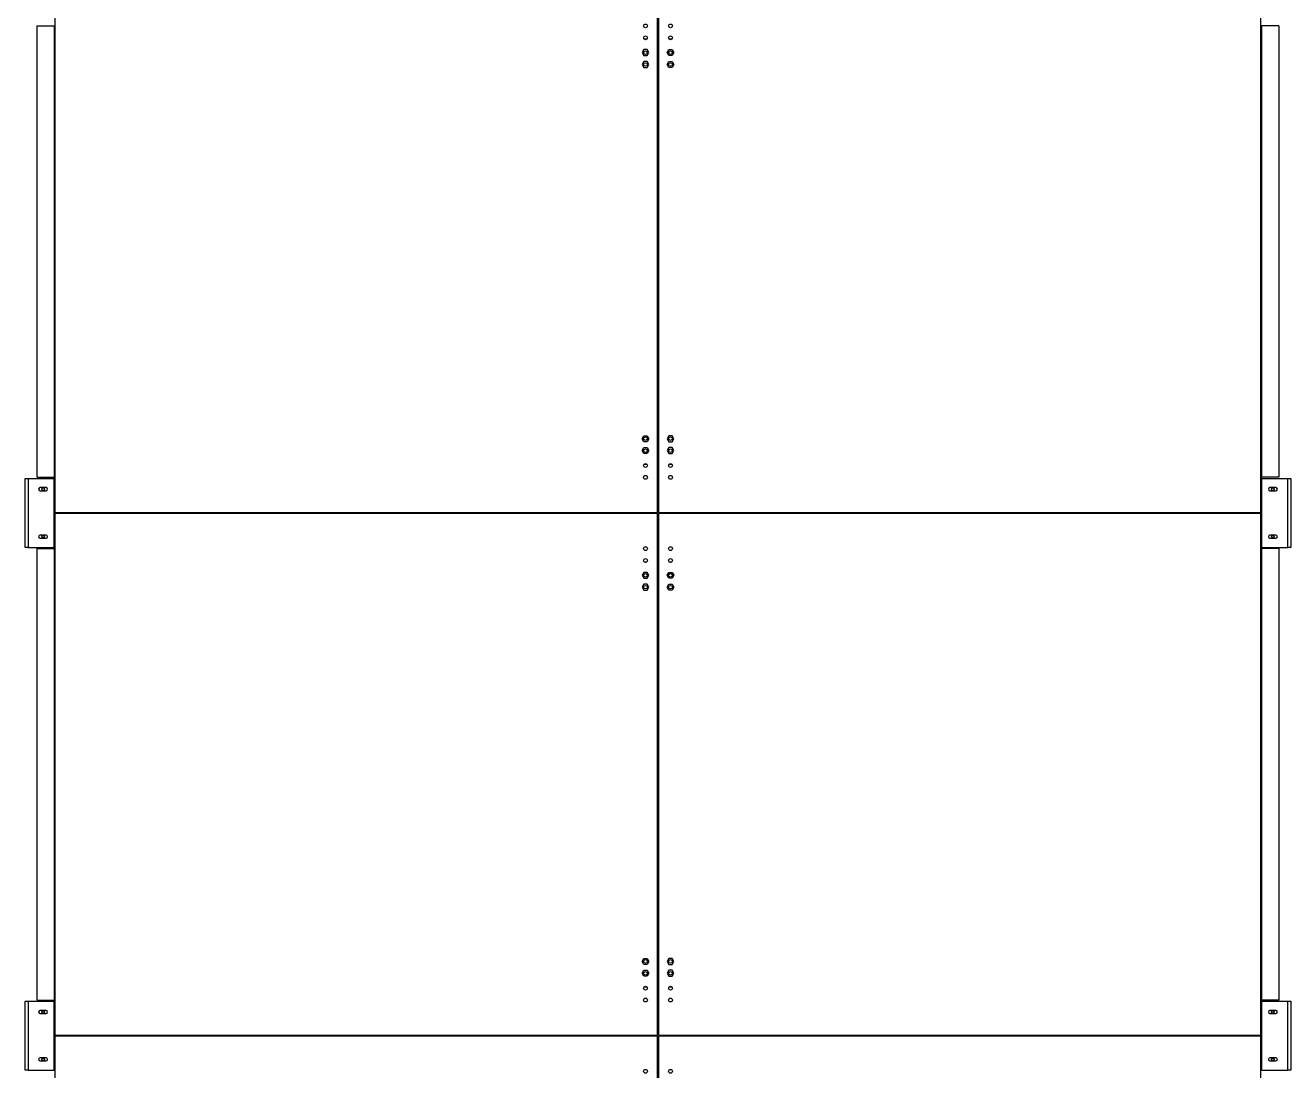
# Model space of a CAD drawing. Extents: x -80 to 56020, y 18240 to 42185.
# Drawn here: x 5655 to 5868, y 20193.8 to 20369.8 of the extents above; entities that cross this region are included whole.
import ezdxf

# ---------------------------------------------------------------- set-up
doc = ezdxf.new("R2010")
doc.units = 0
doc.header["$LTSCALE"] = 200
doc.layers.add('緯穎生產設備', color=7, linetype='Continuous')

# ---------------------------------------------------------------- blocks, each defined once
blk = doc.blocks.new('七模組')
at = {"color": 5, "linetype": 'Continuous', "lineweight": 25}
for p, q in [((31697.9, 4178.1), (31813.9, 4178.1)), ((31697.9, 4173.1), (31697.9, 4178.1)), ((31697.9, 4178.1), (31813.9, 4178.1)), ((31697.9, 4173.1), (31697.9, 4178.1)), ((31813.9, 4178.1), (31813.9, 4173.1)), ((31813.9, 4178.1), (31813.9, 4173.1)), ((32577.9, 4178.1), (32693.9, 4178.1)), ((32577.9, 4173.1), (32577.9, 4178.1)), ((32693.9, 4178.1), (32693.9, 4173.1)), ((30935.9, 4158.1), (31695.9, 4158.1)), ((30935.9, 4158.1), (30935.9, 4129.1)), ((31695.9, 4158.1), (31695.9, 4129.1)), ((31813.9, 4173.1), (31697.9, 4173.1)), ((31697.9, 4129.6), (31697.9, 4173.1)), ((31813.9, 4173.1), (31697.9, 4173.1)), ((31697.9, 4129.6), (31697.9, 4173.1)), ((31813.9, 4129.6), (31813.9, 4173.1)), ((31813.9, 4129.6), (31813.9, 4173.1)), ((31815.9, 4158.1), (31815.9, 4129.1)), ((31815.9, 4158.1), (32575.9, 4158.1)), ((31815.9, 4158.1), (32575.9, 4158.1)), ((31815.9, 4158.1), (31815.9, 4129.1)), ((32575.9, 4158.1), (32575.9, 4129.1)), ((32575.9, 4158.1), (32575.9, 4129.1)), ((32575.9, 4158.1), (32575.9, 4129.1)), ((32693.9, 4173.1), (32577.9, 4173.1)), ((32577.9, 4129.6), (32577.9, 4173.1)), ((32693.9, 4129.6), (32693.9, 4173.1)), ((31713.3, 4153.1), (31713.3, 4143.1)), ((31713.3, 4153.1), (31713.3, 4143.1)), ((31718.5, 4143.1), (31718.5, 4153.1)), ((31718.5, 4143.1), (31718.5, 4153.1)), ((31793.3, 4153.1), (31793.3, 4143.1)), ((31793.3, 4153.1), (31793.3, 4143.1)), ((31798.5, 4143.1), (31798.5, 4153.1)), ((31798.5, 4143.1), (31798.5, 4153.1)), ((32593.3, 4153.1), (32593.3, 4143.1)), ((32598.5, 4143.1), (32598.5, 4153.1)), ((32673.3, 4153.1), (32673.3, 4143.1)), ((32678.5, 4143.1), (32678.5, 4153.1)), ((31754.9, 4128.1), (30876.9, 4128.1)), ((30935.9, 4129.1), (31695.9, 4129.1)), ((30935.9, 4128.1), (30935.9, 4129.1)), ((30937.4, 4128.1), (30937.4, 4129.1)), ((31694.4, 4129.1), (31694.4, 4128.1)), ((31695.9, 4129.1), (31695.9, 4128.1)), ((31813.9, 4129.6), (31697.9, 4129.6)), ((31697.9, 4129.6), (31697.9, 4128.1)), ((31813.9, 4129.6), (31697.9, 4129.6)), ((31697.9, 4129.6), (31697.9, 4128.1)), ((31699.4, 4128.1), (31699.4, 4129.6)), ((31699.4, 4128.1), (31699.4, 4129.6)), ((31701.9, 4128.1), (31701.9, 4129.6)), ((31701.9, 4128.1), (31701.9, 4129.6)), ((31754.9, 3114.1), (31754.9, 4128.1)), ((31756.9, 4128.1), (31754.9, 4128.1)), ((31754.9, 3114.1), (31754.9, 4128.1)), ((31756.9, 4128.1), (31754.9, 4128.1)), ((31754.9, 4114.6), (31756.9, 4114.6)), ((31756.9, 4128.1), (31756.9, 3114.1)), ((32634.9, 4128.1), (31756.9, 4128.1)), ((31756.9, 4128.1), (31756.9, 3114.1)), ((32634.9, 4128.1), (31756.9, 4128.1)), ((31809.9, 4129.6), (31809.9, 4128.1)), ((31809.9, 4129.6), (31809.9, 4128.1)), ((31812.4, 4129.6), (31812.4, 4128.1)), ((31812.4, 4129.6), (31812.4, 4128.1)), ((31813.9, 4129.6), (31813.9, 4128.1)), ((31813.9, 4129.6), (31813.9, 4128.1)), ((31815.9, 4129.1), (32575.9, 4129.1)), ((31815.9, 4128.1), (31815.9, 4129.1)), ((31815.9, 4129.1), (32575.9, 4129.1)), ((31815.9, 4128.1), (31815.9, 4129.1)), ((31817.4, 4128.1), (31817.4, 4129.1)), ((31817.4, 4128.1), (31817.4, 4129.1)), ((32574.4, 4129.1), (32574.4, 4128.1)), ((32574.4, 4129.1), (32574.4, 4128.1)), ((32574.4, 4129.1), (32574.4, 4128.1)), ((32575.9, 4129.1), (32575.9, 4128.1)), ((32575.9, 4129.1), (32575.9, 4128.1)), ((32575.9, 4129.1), (32575.9, 4128.1)), ((32693.9, 4129.6), (32577.9, 4129.6)), ((32577.9, 4129.6), (32577.9, 4128.1)), ((32579.4, 4128.1), (32579.4, 4129.6)), ((32581.9, 4128.1), (32581.9, 4129.6)), ((32634.9, 3114.1), (32634.9, 4128.1)), ((32634.9, 3114.1), (32634.9, 4128.1)), ((32636.9, 4128.1), (32634.9, 4128.1)), ((32634.9, 4114.6), (32636.9, 4114.6)), ((32636.9, 4128.1), (32636.9, 3114.1)), ((33514.9, 4128.1), (32636.9, 4128.1)), ((32689.9, 4129.6), (32689.9, 4128.1)), ((32692.4, 4129.6), (32692.4, 4128.1)), ((32693.9, 4129.6), (32693.9, 4128.1)), ((31754.9, 4024.6), (31756.9, 4024.6)), ((32634.9, 4024.6), (32636.9, 4024.6)), ((31756.9, 3949.6), (31754.9, 3949.6)), ((32636.9, 3949.6), (32634.9, 3949.6)), ((31754.9, 3438.6), (31756.9, 3438.6)), ((31754.9, 3438.6), (31756.9, 3438.6)), ((31756.9, 3438.3), (31754.9, 3438.3)), ((31756.9, 3438.3), (31754.9, 3438.3)), ((31754.9, 3435.2), (31756.9, 3435.2)), ((31754.9, 3435.2), (31756.9, 3435.2)), ((31756.9, 3434.9), (31754.9, 3434.9)), ((31756.9, 3434.9), (31754.9, 3434.9)), ((32634.9, 3438.6), (32636.9, 3438.6)), ((32636.9, 3438.3), (32634.9, 3438.3)), ((32634.9, 3435.2), (32636.9, 3435.2)), ((32636.9, 3434.9), (32634.9, 3434.9)), ((31754.9, 3408.3), (31756.9, 3408.3)), ((31754.9, 3408.3), (31756.9, 3408.3)), ((32634.9, 3408.3), (32636.9, 3408.3)), ((31756.9, 3408), (31754.9, 3408)), ((31756.9, 3408), (31754.9, 3408)), ((31754.9, 3405), (31756.9, 3405)), ((31754.9, 3405), (31756.9, 3405)), ((31756.9, 3404.6), (31754.9, 3404.6)), ((31756.9, 3404.6), (31754.9, 3404.6)), ((32636.9, 3408), (32634.9, 3408)), ((32634.9, 3405), (32636.9, 3405)), ((32636.9, 3404.6), (32634.9, 3404.6)), ((30957.9, 3131.6), (30957.9, 3136.6)), ((30975.9, 3137), (30980.9, 3139.9)), ((30975.9, 3131.2), (30975.9, 3137)), ((30980.9, 3128.3), (30975.9, 3131.2)), ((30980.9, 3139.9), (30985.9, 3137)), ((30985.9, 3131.2), (30980.9, 3128.3)), ((30985.9, 3137), (30985.9, 3131.2)), ((30995.9, 3137), (31000.9, 3139.9)), ((30995.9, 3131.2), (30995.9, 3137)), ((31000.9, 3128.3), (30995.9, 3131.2)), ((31000.9, 3139.9), (31005.9, 3137)), ((31005.9, 3131.2), (31000.9, 3128.3)), ((31005.9, 3137), (31005.9, 3131.2)), ((31630.9, 3139.9), (31625.9, 3137)), ((31625.9, 3137), (31625.9, 3131.2)), ((31625.9, 3131.2), (31630.9, 3128.3)), ((31635.9, 3137), (31630.9, 3139.9)), ((31630.9, 3128.3), (31635.9, 3131.2)), ((31635.9, 3131.2), (31635.9, 3137)), ((31650.9, 3139.9), (31645.9, 3137)), ((31645.9, 3137), (31645.9, 3131.2)), ((31645.9, 3131.2), (31650.9, 3128.3)), ((31655.9, 3137), (31650.9, 3139.9)), ((31650.9, 3128.3), (31655.9, 3131.2)), ((31655.9, 3131.2), (31655.9, 3137)), ((31673.9, 3131.6), (31673.9, 3136.6)), ((31837.9, 3131.6), (31837.9, 3136.6)), ((31837.9, 3131.6), (31837.9, 3136.6)), ((31855.9, 3137), (31860.9, 3139.9)), ((31855.9, 3137), (31860.9, 3139.9)), ((31855.9, 3131.2), (31855.9, 3137)), ((31855.9, 3131.2), (31855.9, 3137)), ((31860.9, 3128.3), (31855.9, 3131.2)), ((31860.9, 3128.3), (31855.9, 3131.2)), ((31860.9, 3139.9), (31865.9, 3137)), ((31860.9, 3139.9), (31865.9, 3137)), ((31865.9, 3131.2), (31860.9, 3128.3)), ((31865.9, 3131.2), (31860.9, 3128.3)), ((31865.9, 3137), (31865.9, 3131.2)), ((31865.9, 3137), (31865.9, 3131.2)), ((31875.9, 3137), (31880.9, 3139.9)), ((31875.9, 3137), (31880.9, 3139.9)), ((31875.9, 3131.2), (31875.9, 3137)), ((31875.9, 3131.2), (31875.9, 3137)), ((31880.9, 3128.3), (31875.9, 3131.2)), ((31880.9, 3128.3), (31875.9, 3131.2)), ((31880.9, 3139.9), (31885.9, 3137)), ((31880.9, 3139.9), (31885.9, 3137)), ((31885.9, 3131.2), (31880.9, 3128.3)), ((31885.9, 3131.2), (31880.9, 3128.3)), ((31885.9, 3137), (31885.9, 3131.2)), ((31885.9, 3137), (31885.9, 3131.2)), ((32510.9, 3139.9), (32505.9, 3137)), ((32510.9, 3139.9), (32505.9, 3137)), ((32505.9, 3137), (32505.9, 3131.2)), ((32505.9, 3137), (32505.9, 3131.2)), ((32505.9, 3131.2), (32510.9, 3128.3)), ((32505.9, 3131.2), (32510.9, 3128.3)), ((32515.9, 3137), (32510.9, 3139.9)), ((32515.9, 3137), (32510.9, 3139.9)), ((32510.9, 3128.3), (32515.9, 3131.2)), ((32510.9, 3128.3), (32515.9, 3131.2)), ((32515.9, 3131.2), (32515.9, 3137)), ((32515.9, 3131.2), (32515.9, 3137)), ((32530.9, 3139.9), (32525.9, 3137)), ((32530.9, 3139.9), (32525.9, 3137)), ((32525.9, 3137), (32525.9, 3131.2)), ((32525.9, 3137), (32525.9, 3131.2)), ((32525.9, 3131.2), (32530.9, 3128.3)), ((32525.9, 3131.2), (32530.9, 3128.3)), ((32535.9, 3137), (32530.9, 3139.9)), ((32535.9, 3137), (32530.9, 3139.9)), ((32530.9, 3128.3), (32535.9, 3131.2)), ((32530.9, 3128.3), (32535.9, 3131.2)), ((32535.9, 3131.2), (32535.9, 3137)), ((32535.9, 3131.2), (32535.9, 3137)), ((32553.9, 3131.6), (32553.9, 3136.6)), ((32553.9, 3131.6), (32553.9, 3136.6)), ((30876.9, 3114.1), (31754.9, 3114.1)), ((31754.9, 3112.1), (30876.9, 3112.1)), ((30949.9, 3112.1), (30949.9, 3114.1)), ((30957.9, 3112.1), (30957.9, 3114.1)), ((30962.9, 3114.1), (30962.9, 3112.1)), ((31668.9, 3112.1), (31668.9, 3114.1)), ((31673.9, 3112.1), (31673.9, 3114.1)), ((31681.9, 3112.1), (31681.9, 3114.1)), ((31745.9, 3112.1), (31745.9, 3114.1)), ((31753.9, 3112.1), (31753.9, 3114.1)), ((31754.9, 2098.1), (31754.9, 3112.1)), ((31754.9, 2098.1), (31754.9, 3112.1)), ((31756.9, 3114.1), (32634.9, 3114.1)), ((31756.9, 3114.1), (32634.9, 3114.1)), ((32634.9, 3112.1), (31756.9, 3112.1)), ((31756.9, 3112.1), (31756.9, 2098.1)), ((31756.9, 3112.1), (31756.9, 2098.1)), ((32634.9, 3112.1), (31756.9, 3112.1)), ((31757.9, 3112.1), (31757.9, 3114.1)), ((31757.9, 3112.1), (31757.9, 3114.1)), ((31765.9, 3112.1), (31765.9, 3114.1)), ((31765.9, 3112.1), (31765.9, 3114.1)), ((31829.9, 3112.1), (31829.9, 3114.1)), ((31829.9, 3112.1), (31829.9, 3114.1)), ((31837.9, 3112.1), (31837.9, 3114.1)), ((31837.9, 3112.1), (31837.9, 3114.1)), ((31842.9, 3114.1), (31842.9, 3112.1)), ((31842.9, 3114.1), (31842.9, 3112.1)), ((32548.9, 3112.1), (32548.9, 3114.1)), ((32548.9, 3112.1), (32548.9, 3114.1)), ((32553.9, 3112.1), (32553.9, 3114.1)), ((32553.9, 3112.1), (32553.9, 3114.1)), ((32561.9, 3112.1), (32561.9, 3114.1)), ((32561.9, 3112.1), (32561.9, 3114.1)), ((32625.9, 3112.1), (32625.9, 3114.1)), ((32625.9, 3112.1), (32625.9, 3114.1)), ((32633.9, 3112.1), (32633.9, 3114.1)), ((32633.9, 3112.1), (32633.9, 3114.1)), ((32633.9, 3112.1), (32633.9, 3114.1)), ((32634.9, 2098.1), (32634.9, 3112.1)), ((32636.9, 3114.1), (33514.9, 3114.1)), ((33514.9, 3112.1), (32636.9, 3112.1)), ((32636.9, 3112.1), (32636.9, 2098.1)), ((32637.9, 3112.1), (32637.9, 3114.1)), ((32645.9, 3112.1), (32645.9, 3114.1)), ((30957.9, 3089.6), (30957.9, 3094.6)), ((30980.9, 3097.9), (30975.9, 3095)), ((30975.9, 3095), (30975.9, 3089.2)), ((30975.9, 3089.2), (30980.9, 3086.3)), ((30985.9, 3095), (30980.9, 3097.9)), ((30980.9, 3086.3), (30985.9, 3089.2)), ((30985.9, 3089.2), (30985.9, 3095)), ((31000.9, 3097.9), (30995.9, 3095)), ((30995.9, 3095), (30995.9, 3089.2)), ((30995.9, 3089.2), (31000.9, 3086.3)), ((31005.9, 3095), (31000.9, 3097.9)), ((31000.9, 3086.3), (31005.9, 3089.2)), ((31005.9, 3089.2), (31005.9, 3095)), ((31625.9, 3095), (31630.9, 3097.9)), ((31625.9, 3089.2), (31625.9, 3095)), ((31630.9, 3086.3), (31625.9, 3089.2)), ((31630.9, 3097.9), (31635.9, 3095)), ((31635.9, 3089.2), (31630.9, 3086.3)), ((31635.9, 3095), (31635.9, 3089.2)), ((31645.9, 3095), (31650.9, 3097.9)), ((31645.9, 3089.2), (31645.9, 3095)), ((31650.9, 3086.3), (31645.9, 3089.2)), ((31650.9, 3097.9), (31655.9, 3095)), ((31655.9, 3089.2), (31650.9, 3086.3)), ((31655.9, 3095), (31655.9, 3089.2)), ((31673.9, 3089.6), (31673.9, 3094.6)), ((31837.9, 3089.6), (31837.9, 3094.6)), ((31837.9, 3089.6), (31837.9, 3094.6)), ((31860.9, 3097.9), (31855.9, 3095)), ((31860.9, 3097.9), (31855.9, 3095)), ((31855.9, 3095), (31855.9, 3089.2)), ((31855.9, 3095), (31855.9, 3089.2)), ((31855.9, 3089.2), (31860.9, 3086.3)), ((31855.9, 3089.2), (31860.9, 3086.3)), ((31865.9, 3095), (31860.9, 3097.9)), ((31865.9, 3095), (31860.9, 3097.9)), ((31860.9, 3086.3), (31865.9, 3089.2)), ((31860.9, 3086.3), (31865.9, 3089.2)), ((31865.9, 3089.2), (31865.9, 3095)), ((31865.9, 3089.2), (31865.9, 3095)), ((31880.9, 3097.9), (31875.9, 3095)), ((31880.9, 3097.9), (31875.9, 3095)), ((31875.9, 3095), (31875.9, 3089.2)), ((31875.9, 3095), (31875.9, 3089.2)), ((31875.9, 3089.2), (31880.9, 3086.3)), ((31875.9, 3089.2), (31880.9, 3086.3)), ((31885.9, 3095), (31880.9, 3097.9)), ((31885.9, 3095), (31880.9, 3097.9)), ((31880.9, 3086.3), (31885.9, 3089.2)), ((31880.9, 3086.3), (31885.9, 3089.2)), ((31885.9, 3089.2), (31885.9, 3095)), ((31885.9, 3089.2), (31885.9, 3095)), ((32505.9, 3095), (32510.9, 3097.9)), ((32505.9, 3095), (32510.9, 3097.9)), ((32505.9, 3089.2), (32505.9, 3095)), ((32505.9, 3089.2), (32505.9, 3095)), ((32510.9, 3086.3), (32505.9, 3089.2)), ((32510.9, 3086.3), (32505.9, 3089.2)), ((32510.9, 3097.9), (32515.9, 3095)), ((32510.9, 3097.9), (32515.9, 3095)), ((32515.9, 3089.2), (32510.9, 3086.3)), ((32515.9, 3089.2), (32510.9, 3086.3)), ((32515.9, 3095), (32515.9, 3089.2)), ((32515.9, 3095), (32515.9, 3089.2)), ((32525.9, 3095), (32530.9, 3097.9)), ((32525.9, 3095), (32530.9, 3097.9)), ((32525.9, 3089.2), (32525.9, 3095)), ((32525.9, 3089.2), (32525.9, 3095)), ((32530.9, 3086.3), (32525.9, 3089.2)), ((32530.9, 3086.3), (32525.9, 3089.2)), ((32530.9, 3097.9), (32535.9, 3095)), ((32530.9, 3097.9), (32535.9, 3095)), ((32535.9, 3089.2), (32530.9, 3086.3)), ((32535.9, 3089.2), (32530.9, 3086.3)), ((32535.9, 3095), (32535.9, 3089.2)), ((32535.9, 3095), (32535.9, 3089.2)), ((32553.9, 3089.6), (32553.9, 3094.6)), ((32553.9, 3089.6), (32553.9, 3094.6)), ((31754.9, 3051.1), (31756.9, 3051.1)), ((31754.9, 3051.1), (31756.9, 3051.1)), ((32634.9, 3051.1), (32636.9, 3051.1)), ((31754.9, 3022.1), (31756.9, 3022.1)), ((31754.9, 3022.1), (31756.9, 3022.1)), ((32634.9, 3022.1), (32636.9, 3022.1)), ((31754.9, 2823.6), (31756.9, 2823.6)), ((31754.9, 2823.6), (31756.9, 2823.6)), ((31756.9, 2823.3), (31754.9, 2823.3)), ((31756.9, 2823.3), (31754.9, 2823.3)), ((31754.9, 2820.2), (31756.9, 2820.2)), ((31754.9, 2820.2), (31756.9, 2820.2)), ((31756.9, 2819.9), (31754.9, 2819.9)), ((31756.9, 2819.9), (31754.9, 2819.9)), ((32634.9, 2823.6), (32636.9, 2823.6)), ((32636.9, 2823.3), (32634.9, 2823.3)), ((32634.9, 2820.2), (32636.9, 2820.2)), ((32636.9, 2819.9), (32634.9, 2819.9)), ((31754.9, 2793.3), (31756.9, 2793.3)), ((31754.9, 2793.3), (31756.9, 2793.3)), ((31756.9, 2793), (31754.9, 2793)), ((31756.9, 2793), (31754.9, 2793)), ((32634.9, 2793.3), (32636.9, 2793.3)), ((32636.9, 2793), (32634.9, 2793)), ((31754.9, 2790), (31756.9, 2790)), ((31754.9, 2790), (31756.9, 2790)), ((31756.9, 2789.6), (31754.9, 2789.6)), ((31756.9, 2789.6), (31754.9, 2789.6)), ((32634.9, 2790), (32636.9, 2790)), ((32636.9, 2789.6), (32634.9, 2789.6)), ((31754.9, 2725.6), (31756.9, 2725.6)), ((31754.9, 2725.6), (31756.9, 2725.6)), ((31754.9, 2724.2), (31756.9, 2724.2)), ((31754.9, 2724.2), (31756.9, 2724.2)), ((31756.9, 2717.9), (31754.9, 2717.9)), ((31756.9, 2717.9), (31754.9, 2717.9)), ((31756.9, 2717.1), (31754.9, 2717.1)), ((31756.9, 2717.1), (31754.9, 2717.1)), ((31754.9, 2716.4), (31756.9, 2716.4)), ((31754.9, 2716.4), (31756.9, 2716.4)), ((32634.9, 2725.6), (32636.9, 2725.6)), ((32634.9, 2724.2), (32636.9, 2724.2)), ((32636.9, 2717.9), (32634.9, 2717.9)), ((32636.9, 2717.1), (32634.9, 2717.1)), ((32634.9, 2716.4), (32636.9, 2716.4)), ((31756.9, 2581.9), (31754.9, 2581.9)), ((31756.9, 2581.9), (31754.9, 2581.9)), ((31754.9, 2581.1), (31756.9, 2581.1)), ((31754.9, 2581.1), (31756.9, 2581.1)), ((31756.9, 2580.3), (31754.9, 2580.3)), ((31756.9, 2580.3), (31754.9, 2580.3)), ((32636.9, 2581.9), (32634.9, 2581.9)), ((32634.9, 2581.1), (32636.9, 2581.1)), ((32636.9, 2580.3), (32634.9, 2580.3)), ((31756.9, 2574), (31754.9, 2574)), ((31756.9, 2574), (31754.9, 2574)), ((31756.9, 2572.6), (31754.9, 2572.6)), ((31756.9, 2572.6), (31754.9, 2572.6)), ((31754.9, 2564.6), (31756.9, 2564.6)), ((32636.9, 2574), (32634.9, 2574)), ((32636.9, 2572.6), (32634.9, 2572.6)), ((31754.9, 2554.6), (31756.9, 2554.6)), ((31754.9, 2554.6), (31756.9, 2554.6)), ((31754.9, 2553.6), (31756.9, 2553.6)), ((31754.9, 2553.6), (31756.9, 2553.6)), ((31754.9, 2539.3), (31756.9, 2539.3)), ((31754.9, 2539.3), (31756.9, 2539.3)), ((31754.9, 2538.8), (31756.9, 2538.8)), ((31754.9, 2538.8), (31756.9, 2538.8)), ((32634.9, 2554.6), (32636.9, 2554.6)), ((32634.9, 2553.6), (32636.9, 2553.6)), ((32634.9, 2539.3), (32636.9, 2539.3)), ((32634.9, 2538.8), (32636.9, 2538.8)), ((31754.9, 2530.4), (31756.9, 2530.4)), ((31754.9, 2530.4), (31756.9, 2530.4)), ((31754.9, 2529.9), (31756.9, 2529.9)), ((31754.9, 2529.9), (31756.9, 2529.9)), ((31754.9, 2515.6), (31756.9, 2515.6)), ((31754.9, 2515.6), (31756.9, 2515.6)), ((31754.9, 2514.6), (31756.9, 2514.6)), ((31754.9, 2514.6), (31756.9, 2514.6)), ((32634.9, 2530.4), (32636.9, 2530.4)), ((32634.9, 2529.9), (32636.9, 2529.9)), ((32634.9, 2515.6), (32636.9, 2515.6)), ((32634.9, 2514.6), (32636.9, 2514.6)), ((31756.9, 2512.6), (31754.9, 2512.6)), ((31754.9, 2510.6), (31756.9, 2510.6)), ((31754.9, 2510.6), (31756.9, 2510.6)), ((32636.9, 2512.6), (32634.9, 2512.6)), ((32634.9, 2510.6), (32636.9, 2510.6)), ((31754.9, 2290.6), (31756.9, 2290.6)), ((31754.9, 2290.6), (31756.9, 2290.6)), ((31754.9, 2288.6), (31756.9, 2288.6)), ((31754.9, 2286.6), (31756.9, 2286.6)), ((31754.9, 2286.6), (31756.9, 2286.6)), ((31754.9, 2285.6), (31756.9, 2285.6)), ((31754.9, 2285.6), (31756.9, 2285.6)), ((32634.9, 2290.6), (32636.9, 2290.6)), ((32634.9, 2288.6), (32636.9, 2288.6)), ((32634.9, 2286.6), (32636.9, 2286.6)), ((32634.9, 2285.6), (32636.9, 2285.6)), ((31754.9, 2271.3), (31756.9, 2271.3)), ((31754.9, 2271.3), (31756.9, 2271.3)), ((31754.9, 2270.8), (31756.9, 2270.8)), ((31754.9, 2270.8), (31756.9, 2270.8)), ((31754.9, 2262.4), (31756.9, 2262.4)), ((31754.9, 2262.4), (31756.9, 2262.4)), ((31754.9, 2261.9), (31756.9, 2261.9)), ((31754.9, 2261.9), (31756.9, 2261.9)), ((32634.9, 2271.3), (32636.9, 2271.3)), ((32634.9, 2270.8), (32636.9, 2270.8)), ((32634.9, 2262.4), (32636.9, 2262.4)), ((32634.9, 2261.9), (32636.9, 2261.9)), ((31754.9, 2247.6), (31756.9, 2247.6)), ((31754.9, 2247.6), (31756.9, 2247.6)), ((31754.9, 2246.6), (31756.9, 2246.6)), ((31754.9, 2246.6), (31756.9, 2246.6)), ((32634.9, 2247.6), (32636.9, 2247.6)), ((32634.9, 2246.6), (32636.9, 2246.6)), ((31756.9, 2204.6), (31754.9, 2204.6)), ((31754.9, 2199.9), (31756.9, 2199.9)), ((31756.9, 2199.6), (31754.9, 2199.6)), ((32636.9, 2204.6), (32634.9, 2204.6)), ((31756.9, 2111.6), (31754.9, 2111.6)), ((32636.9, 2111.6), (32634.9, 2111.6)), ((30876.9, 2098.1), (31754.9, 2098.1)), ((30935.9, 2097.1), (30935.9, 2098.1)), ((30935.9, 2068.1), (30935.9, 2097.1)), ((31695.9, 2097.1), (30935.9, 2097.1)), ((30937.4, 2097.1), (30937.4, 2098.1)), ((31694.4, 2098.1), (31694.4, 2097.1)), ((31695.9, 2098.1), (31695.9, 2097.1)), ((31695.9, 2068.1), (31695.9, 2097.1)), ((31697.9, 2098.1), (31697.9, 2096.6)), ((31813.9, 2096.6), (31697.9, 2096.6)), ((31697.9, 2053.1), (31697.9, 2096.6)), ((31699.4, 2096.6), (31699.4, 2098.1)), ((31701.9, 2096.6), (31701.9, 2098.1)), ((31754.9, 2098.1), (31756.9, 2098.1)), ((31756.9, 2098.1), (32634.9, 2098.1)), ((31756.9, 2098.1), (32634.9, 2098.1)), ((31809.9, 2098.1), (31809.9, 2096.6)), ((31812.4, 2098.1), (31812.4, 2096.6)), ((31813.9, 2098.1), (31813.9, 2096.6)), ((31813.9, 2053.1), (31813.9, 2096.6)), ((31815.9, 2097.1), (31815.9, 2098.1)), ((32575.9, 2097.1), (31815.9, 2097.1)), ((31815.9, 2068.1), (31815.9, 2097.1)), ((32575.9, 2097.1), (31815.9, 2097.1)), ((31817.4, 2097.1), (31817.4, 2098.1)), ((32574.4, 2098.1), (32574.4, 2097.1)), ((32574.4, 2098.1), (32574.4, 2097.1)), ((32574.4, 2098.1), (32574.4, 2097.1)), ((32575.9, 2098.1), (32575.9, 2097.1)), ((32575.9, 2098.1), (32575.9, 2097.1)), ((32575.9, 2098.1), (32575.9, 2097.1)), ((32575.9, 2068.1), (32575.9, 2097.1)), ((32575.9, 2068.1), (32575.9, 2097.1)), ((32575.9, 2068.1), (32575.9, 2097.1)), ((32577.9, 2098.1), (32577.9, 2096.6)), ((32693.9, 2096.6), (32577.9, 2096.6)), ((32577.9, 2053.1), (32577.9, 2096.6)), ((32579.4, 2096.6), (32579.4, 2098.1)), ((32581.9, 2096.6), (32581.9, 2098.1)), ((32634.9, 2098.1), (32636.9, 2098.1)), ((32636.9, 2098.1), (33514.9, 2098.1)), ((32689.9, 2098.1), (32689.9, 2096.6)), ((32692.4, 2098.1), (32692.4, 2096.6)), ((32693.9, 2098.1), (32693.9, 2096.6)), ((32693.9, 2053.1), (32693.9, 2096.6)), ((31695.9, 2068.1), (30935.9, 2068.1)), ((31713.3, 2083.1), (31713.3, 2073.1)), ((31718.5, 2073.1), (31718.5, 2083.1)), ((31793.3, 2083.1), (31793.3, 2073.1)), ((31798.5, 2073.1), (31798.5, 2083.1)), ((32575.9, 2068.1), (31815.9, 2068.1)), ((32575.9, 2068.1), (31815.9, 2068.1)), ((32593.3, 2083.1), (32593.3, 2073.1)), ((32598.5, 2073.1), (32598.5, 2083.1)), ((32673.3, 2083.1), (32673.3, 2073.1)), ((32678.5, 2073.1), (32678.5, 2083.1)), ((31697.9, 2053.1), (31813.9, 2053.1)), ((31697.9, 2048.1), (31697.9, 2053.1)), ((31813.9, 2048.1), (31697.9, 2048.1)), ((31813.9, 2053.1), (31813.9, 2048.1)), ((32577.9, 2053.1), (32693.9, 2053.1)), ((32577.9, 2048.1), (32577.9, 2053.1)), ((32693.9, 2048.1), (32577.9, 2048.1)), ((32693.9, 2053.1), (32693.9, 2048.1))]:
    blk.add_line(p, q, dxfattribs=at)
for centre, radius in [((31715.9, 4148.1), 2.25), ((31715.9, 4148.1), 2.25), ((31715.9, 4148.1), 2.1), ((31715.9, 4148.1), 2.1), ((31795.9, 4148.1), 2.25), ((31795.9, 4148.1), 2.25), ((31795.9, 4148.1), 2.1), ((31795.9, 4148.1), 2.1), ((32595.9, 4148.1), 2.25), ((32595.9, 4148.1), 2.1), ((32675.9, 4148.1), 2.25), ((32675.9, 4148.1), 2.1), ((30935.9, 3134.1), 3.2), ((30955.9, 3134.1), 3.2), ((30980.9, 3134.1), 3), ((31000.9, 3134.1), 3), ((31630.9, 3134.1), 3), ((31650.9, 3134.1), 3), ((31675.9, 3134.1), 3.2), ((31695.9, 3134.1), 3.2), ((31815.9, 3134.1), 3.2), ((31815.9, 3134.1), 3.2), ((31835.9, 3134.1), 3.2), ((31835.9, 3134.1), 3.2), ((31860.9, 3134.1), 3), ((31860.9, 3134.1), 3), ((31880.9, 3134.1), 3), ((31880.9, 3134.1), 3), ((32510.9, 3134.1), 3), ((32510.9, 3134.1), 3), ((32530.9, 3134.1), 3), ((32530.9, 3134.1), 3), ((32555.9, 3134.1), 3.2), ((32555.9, 3134.1), 3.2), ((32575.9, 3134.1), 3.2), ((32575.9, 3134.1), 3.2), ((32695.9, 3134.1), 3.2), ((30935.9, 3092.1), 3.2), ((30955.9, 3092.1), 3.2), ((30980.9, 3092.1), 3), ((31000.9, 3092.1), 3), ((31630.9, 3092.1), 3), ((31650.9, 3092.1), 3), ((31675.9, 3092.1), 3.2), ((31695.9, 3092.1), 3.2), ((31815.9, 3092.1), 3.2), ((31815.9, 3092.1), 3.2), ((31835.9, 3092.1), 3.2), ((31835.9, 3092.1), 3.2), ((31860.9, 3092.1), 3), ((31860.9, 3092.1), 3), ((31880.9, 3092.1), 3), ((31880.9, 3092.1), 3), ((32510.9, 3092.1), 3), ((32510.9, 3092.1), 3), ((32530.9, 3092.1), 3), ((32530.9, 3092.1), 3), ((32555.9, 3092.1), 3.2), ((32555.9, 3092.1), 3.2), ((32575.9, 3092.1), 3.2), ((32575.9, 3092.1), 3.2), ((32695.9, 3092.1), 3.2), ((31715.9, 2078.1), 2.25), ((31715.9, 2078.1), 2.1), ((31795.9, 2078.1), 2.25), ((31795.9, 2078.1), 2.1), ((32595.9, 2078.1), 2.25), ((32595.9, 2078.1), 2.1), ((32675.9, 2078.1), 2.25), ((32675.9, 2078.1), 2.1)]:
    blk.add_circle(centre, radius, dxfattribs=at)
for centre, start, end in [((31715.9, 4153.1), 0, 180), ((31715.9, 4153.1), 0, 180), ((31795.9, 4153.1), 0, 180), ((31795.9, 4153.1), 0, 180), ((32595.9, 4153.1), 0, 180), ((32675.9, 4153.1), 0, 180), ((31715.9, 4143.1), 180, 0), ((31715.9, 4143.1), 180, 0), ((31795.9, 4143.1), 180, 0), ((31795.9, 4143.1), 180, 0), ((32595.9, 4143.1), 180, 0), ((32675.9, 4143.1), 180, 0), ((31715.9, 2083.1), 0, 180), ((31715.9, 2073.1), 180, 0), ((31795.9, 2083.1), 0, 180), ((31795.9, 2073.1), 180, 0), ((32595.9, 2083.1), 0, 180), ((32595.9, 2073.1), 180, 0), ((32675.9, 2083.1), 0, 180), ((32675.9, 2073.1), 180, 0)]:
    blk.add_arc(centre, 2.6, start, end, dxfattribs=at)

msp = doc.modelspace()

# ---------------------------------------------------------------- block references
at = {"layer": '緯穎生產設備', "xscale": 0.1, "yscale": 0.1, "zscale": 0.1, "rotation": 270}
msp.add_blockref('七模組', (5450.188, 23463.267), dxfattribs=at)

doc.saveas('drawing.dxf')
